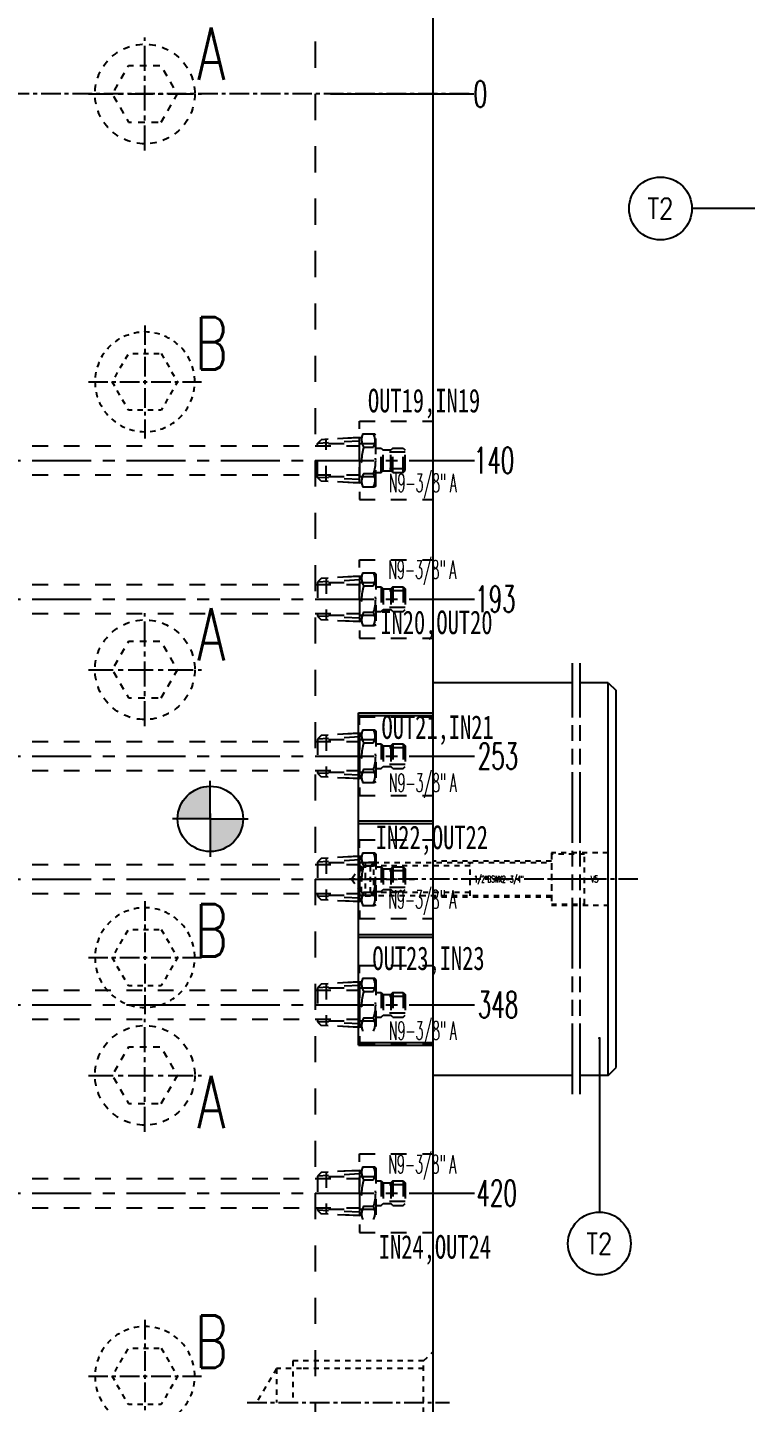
# Model space of a CAD drawing. Extents: x 14103 to 19353, y -3233 to 932.
# Drawn here: x 15145 to 15419, y -336 to 189 of the extents above; entities that cross this region are included whole.
import ezdxf
from ezdxf.enums import TextEntityAlignment as Align

# ---------------------------------------------------------------- set-up
doc = ezdxf.new("R2010")
doc.units = 0
doc.header["$LTSCALE"] = 20
doc.header["$MEASUREMENT"] = 0
for name, pattern in [('CENTER', [0.6, 0.375, -0.075, 0.075, -0.075]), ('CENTERLINE', [30, 24, -1.5, 3, -1.5]), ('HIDDEN', [0.2, 0.1, -0.1]), ('PHANTOM', [0.8, 0.45, -0.05, 0.1, -0.05, 0.1, -0.05])]:
    doc.linetypes.add(name, pattern=pattern)
doc.layers.get('0').update_dxf_attribs({"linetype": 'CONTINUOUS'})
doc.layers.get('DEFPOINTS').update_dxf_attribs({"linetype": 'CONTINUOUS'})
for name, color, linetype in [('CENTER', 1, 'CENTER'), ('CONTINUOUS', 7, 'CONTINUOUS'), ('DIM', 3, 'CONTINUOUS'), ('HIDDEN', 2, 'HIDDEN'), ('MXB', 3, 'CONTINUOUS'), ('OIL', 7, 'CONTINUOUS'), ('SCREW', 7, 'CONTINUOUS'), ('WATER', 9, 'HIDDEN')]:
    doc.layers.add(name, color=color, linetype=linetype)
doc.styles.add('lxy1', font='txt.shx', dxfattribs={"width": 0.5, "bigfont": 'bigfont.shx'})
doc.styles.add('lxy2', font='txt.shx', dxfattribs={"width": 0.6})
doc.styles.add('LXY3', font='simplex.shx', dxfattribs={"width": 0.7, "height": 10})
doc.styles.add('LXY4', font='simplex.shx', dxfattribs={"width": 0.7, "height": 6})
doc.styles.get("Standard").update_dxf_attribs({"font": 'txt.shx', "width": 0.5, "bigfont": 'hztxt.shx'})
doc.dimstyles.new('10', dxfattribs={"dimtxt": 10, "dimasz": 5, "dimexe": 2.5, "dimexo": 0, "dimgap": 1, "dimtad": 0, "dimdsep": 46, "dimtxsty": 'lxy2', "dimcen": -3, "dimclrd": 113, "dimclre": 113, "dimclrt": 3, "dimazin": 2, "dimtfac": 1, "dimtofl": 0, "dimtmove": 0, "dimatfit": 3, "dimfxl": 1, "dimtolj": 1, "dimtzin": 0, "dimarcsym": 0})
doc.dimstyles.new('15', dxfattribs={"dimtxt": 15, "dimasz": 8, "dimexe": 8, "dimexo": 0, "dimgap": 1, "dimtad": 0, "dimdsep": 46, "dimtxsty": 'lxy2', "dimcen": -3, "dimclrd": 113, "dimclre": 113, "dimclrt": 3, "dimazin": 2, "dimtfac": 1, "dimtofl": 0, "dimtmove": 0, "dimatfit": 3, "dimfxl": 1, "dimtolj": 1, "dimtzin": 0, "dimarcsym": 0})
doc.dimstyles.new('4D', dxfattribs={"dimtxt": 4, "dimasz": 2, "dimexe": 1.6, "dimexo": 0, "dimgap": 0.5, "dimtad": 0, "dimdsep": 46, "dimtxsty": 'lxy2', "dimcen": -3, "dimclrd": 1, "dimclre": 1, "dimclrt": 3, "dimadec": 0, "dimazin": 0, "dimtfac": 1, "dimtofl": 0, "dimtmove": 0, "dimatfit": 3, "dimfxl": 1, "dimtolj": 1, "dimtzin": 0, "dimarcsym": 0})

# ---------------------------------------------------------------- blocks, each defined once
blk = doc.blocks.new('*D282')
at = {"layer": 'DEFPOINTS', "color": 0}
for p in [(15211.53, 699.09), (15315.84, 699.09), (14749.94, 164.09)]:
    blk.add_point(p, dxfattribs=at)
at = {"layer": 'DIM', "color": 113, "lineweight": -2}
blk.add_line((15211.53, 699.09), (15315.84, 699.09), dxfattribs=at)
at = {"layer": 'DIM', "color": 3, "insert": (15328.84, 699.09), "char_height": 15, "attachment_point": 5, "style": 'lxy2'}
blk.add_mtext('\\A1;535', dxfattribs=at)
blk = doc.blocks.new('*D201')
at = {"layer": 'DEFPOINTS', "color": 0}
for p in [(14749.94, 164.09), (15260.91, 164.09), (15315.59, 164.09)]:
    blk.add_point(p, dxfattribs=at)
at = {"layer": 'DIM', "color": 113, "lineweight": -2}
blk.add_line((15260.91, 164.09), (15315.59, 164.09), dxfattribs=at)
at = {"layer": 'DIM', "color": 3, "insert": (15318.09, 164.09), "char_height": 10, "attachment_point": 5, "style": 'lxy2'}
blk.add_mtext('\\A1;0', dxfattribs=at)
blk = doc.blocks.new('*D200')
at = {"layer": 'DEFPOINTS', "color": 0}
for p in [(14749.94, 164.09), (15292.93, 24.09), (15315.84, 24.09)]:
    blk.add_point(p, dxfattribs=at)
at = {"layer": 'DIM', "color": 113, "lineweight": -2}
blk.add_line((15292.93, 24.09), (15315.84, 24.09), dxfattribs=at)
at = {"layer": 'DIM', "color": 3, "insert": (15323.34, 24.09), "char_height": 10, "attachment_point": 5, "style": 'lxy2'}
blk.add_mtext('\\A1;140', dxfattribs=at)
blk = doc.blocks.new('*D199')
at = {"layer": 'DEFPOINTS', "color": 0}
for p in [(14749.94, 164.09), (15292.93, -28.91), (15315.84, -28.91)]:
    blk.add_point(p, dxfattribs=at)
at = {"layer": 'DIM', "color": 113, "lineweight": -2}
blk.add_line((15292.93, -28.91), (15315.84, -28.91), dxfattribs=at)
at = {"layer": 'DIM', "color": 3, "insert": (15323.84, -28.91), "char_height": 10, "attachment_point": 5, "style": 'lxy2'}
blk.add_mtext('\\A1;193', dxfattribs=at)
blk = doc.blocks.new('*D198')
at = {"layer": 'DEFPOINTS', "color": 0}
for p in [(14749.94, 164.09), (15292.93, -88.91), (15315.84, -88.91)]:
    blk.add_point(p, dxfattribs=at)
at = {"layer": 'DIM', "color": 113, "lineweight": -2}
blk.add_line((15292.93, -88.91), (15315.84, -88.91), dxfattribs=at)
at = {"layer": 'DIM', "color": 3, "insert": (15324.84, -88.91), "char_height": 10, "attachment_point": 5, "style": 'lxy2'}
blk.add_mtext('\\A1;253', dxfattribs=at)
blk = doc.blocks.new('*D197')
at = {"layer": 'DEFPOINTS', "color": 0}
for p in [(14749.94, 164.09), (15292.93, -183.91), (15315.84, -183.91)]:
    blk.add_point(p, dxfattribs=at)
at = {"layer": 'DIM', "color": 113, "lineweight": -2}
blk.add_line((15292.93, -183.91), (15315.84, -183.91), dxfattribs=at)
at = {"layer": 'DIM', "color": 3, "insert": (15324.84, -183.91), "char_height": 10, "attachment_point": 5, "style": 'lxy2'}
blk.add_mtext('\\A1;348', dxfattribs=at)
blk = doc.blocks.new('*D188')
at = {"layer": 'DEFPOINTS', "color": 0, "linetype": 'Continuous'}
for p in [(14749.94, 164.09), (15254.94, -535.91), (15254.94, -553.81)]:
    blk.add_point(p, dxfattribs=at)
at = {"layer": 'OIL', "color": 113, "linetype": 'Continuous', "lineweight": -2}
blk.add_line((15254.94, -535.91), (15254.94, -553.81), dxfattribs=at)
at = {"layer": 'OIL', "color": 3, "linetype": 'Continuous', "insert": (15254.94, -562.31), "char_height": 10, "attachment_point": 5, "rotation": 90, "style": 'lxy2'}
blk.add_mtext('\\A1;505', dxfattribs=at)
blk = doc.blocks.new('*D187')
at = {"layer": 'DEFPOINTS', "color": 0, "linetype": 'Continuous'}
for p in [(14749.94, 164.09), (15299.94, -515.91), (15299.94, -553.81)]:
    blk.add_point(p, dxfattribs=at)
at = {"layer": 'OIL', "color": 113, "linetype": 'Continuous', "lineweight": -2}
blk.add_line((15299.94, -515.91), (15299.94, -553.81), dxfattribs=at)
at = {"layer": 'OIL', "color": 3, "linetype": 'Continuous', "insert": (15299.94, -562.31), "char_height": 10, "attachment_point": 5, "rotation": 90, "style": 'lxy2'}
blk.add_mtext('\\A1;550', dxfattribs=at)
blk = doc.blocks.new('*D185')
at = {"layer": 'DEFPOINTS', "color": 0}
for p in [(14749.94, 164.09), (15292.93, -255.91), (15315.84, -255.91)]:
    blk.add_point(p, dxfattribs=at)
at = {"layer": 'DIM', "color": 113, "lineweight": -2}
blk.add_line((15292.93, -255.91), (15315.84, -255.91), dxfattribs=at)
at = {"layer": 'DIM', "color": 3, "insert": (15324.34, -255.91), "char_height": 10, "attachment_point": 5, "style": 'lxy2'}
blk.add_mtext('\\A1;420', dxfattribs=at)
blk = doc.blocks.new('*D109')
at = {"layer": 'DEFPOINTS', "color": 0}
for p in [(15292.93, 299.09), (15315.84, 299.09), (14749.94, 164.09)]:
    blk.add_point(p, dxfattribs=at)
at = {"layer": 'DIM', "color": 113, "lineweight": -2}
blk.add_line((15292.93, 299.09), (15315.84, 299.09), dxfattribs=at)
at = {"layer": 'DIM', "color": 3, "insert": (15323.84, 299.09), "char_height": 10, "attachment_point": 5, "style": 'lxy2'}
blk.add_mtext('\\A1;135', dxfattribs=at)
blk = doc.blocks.new('*D108')
at = {"layer": 'DEFPOINTS', "color": 0}
for p in [(15292.93, 357.09), (15315.84, 357.09), (14749.94, 164.09)]:
    blk.add_point(p, dxfattribs=at)
at = {"layer": 'DIM', "color": 113, "lineweight": -2}
blk.add_line((15292.93, 357.09), (15315.84, 357.09), dxfattribs=at)
at = {"layer": 'DIM', "color": 3, "insert": (15323.84, 357.09), "char_height": 10, "attachment_point": 5, "style": 'lxy2'}
blk.add_mtext('\\A1;193', dxfattribs=at)
blk = doc.blocks.new('*D107')
at = {"layer": 'DEFPOINTS', "color": 0}
for p in [(15292.93, 414.09), (15315.84, 414.09), (14749.94, 164.09)]:
    blk.add_point(p, dxfattribs=at)
at = {"layer": 'DIM', "color": 113, "lineweight": -2}
blk.add_line((15292.93, 414.09), (15315.84, 414.09), dxfattribs=at)
at = {"layer": 'DIM', "color": 3, "insert": (15324.34, 414.09), "char_height": 10, "attachment_point": 5, "style": 'lxy2'}
blk.add_mtext('\\A1;250', dxfattribs=at)
blk = doc.blocks.new('*D106')
at = {"layer": 'DEFPOINTS', "color": 0}
for p in [(15292.93, 479.09), (15315.84, 479.09), (14749.94, 164.09)]:
    blk.add_point(p, dxfattribs=at)
at = {"layer": 'DIM', "color": 113, "lineweight": -2}
blk.add_line((15292.93, 479.09), (15315.84, 479.09), dxfattribs=at)
at = {"layer": 'DIM', "color": 3, "insert": (15323.84, 479.09), "char_height": 10, "attachment_point": 5, "style": 'lxy2'}
blk.add_mtext('\\A1;315', dxfattribs=at)
blk = doc.blocks.new('*D105')
at = {"layer": 'DEFPOINTS', "color": 0}
for p in [(15292.93, 542.09), (15315.84, 542.09), (14749.94, 164.09)]:
    blk.add_point(p, dxfattribs=at)
at = {"layer": 'DIM', "color": 113, "lineweight": -2}
blk.add_line((15292.93, 542.09), (15315.84, 542.09), dxfattribs=at)
at = {"layer": 'DIM', "color": 3, "insert": (15324.84, 542.09), "char_height": 10, "attachment_point": 5, "style": 'lxy2'}
blk.add_mtext('\\A1;378', dxfattribs=at)
blk = doc.blocks.new('*D104')
at = {"layer": 'DEFPOINTS', "color": 0}
for p in [(15292.93, 604.09), (15315.84, 604.09), (14749.94, 164.09)]:
    blk.add_point(p, dxfattribs=at)
at = {"layer": 'DIM', "color": 113, "lineweight": -2}
blk.add_line((15292.93, 604.09), (15315.84, 604.09), dxfattribs=at)
at = {"layer": 'DIM', "color": 3, "insert": (15324.34, 604.09), "char_height": 10, "attachment_point": 5, "style": 'lxy2'}
blk.add_mtext('\\A1;440', dxfattribs=at)
blk = doc.blocks.new('*D103')
at = {"layer": 'DEFPOINTS', "color": 0}
for p in [(15299.94, 864.09), (15315.84, 864.09), (14749.94, 164.09)]:
    blk.add_point(p, dxfattribs=at)
at = {"layer": 'DIM', "color": 113, "lineweight": -2}
blk.add_line((15299.94, 864.09), (15315.84, 864.09), dxfattribs=at)
at = {"layer": 'DIM', "color": 3, "insert": (15323.84, 864.09), "char_height": 10, "attachment_point": 5, "style": 'lxy2'}
blk.add_mtext('\\A1;700', dxfattribs=at)
blk = doc.blocks.new('AC_LXY_BLK12')
at = {"layer": 'SCREW', "color": 1, "linetype": 'CENTER'}
for p, q in [((0, 17), (0, -17)), ((17, 0), (-17, 0))]:
    blk.add_line(p, q, dxfattribs=at)
at = {"layer": 'SCREW', "color": 2, "linetype": 'HIDDEN', "flags": 128}
blk.add_lwpolyline([(-4.91, 8.5), (-9.81, 0), (-4.91, -8.5), (4.91, -8.5), (9.81, 0), (4.91, 8.5)], close=True, dxfattribs=at)
at = {"layer": 'SCREW', "color": 2, "linetype": 'HIDDEN'}
blk.add_circle((0, 0), 15, dxfattribs=at)
blk = doc.blocks.new('MXB_ITEM')
blk.add_circle((0, 0), 6)
at = {"width": 0.8}
blk.add_attdef('ITEM', text='', height=4, dxfattribs=at).set_placement((0, 0), align=Align.MIDDLE_CENTER)
blk = doc.blocks.new('1')
at = {"layer": 'SCREW', "color": 1, "linetype": 'CENTER'}
for p, q in [((0, -21.59), (0, 21.59)), ((-21.59, 0), (21.59, 0))]:
    blk.add_line(p, q, dxfattribs=at)
at = {"layer": 'SCREW', "color": 4, "linetype": 'HIDDEN', "flags": 128}
blk.add_lwpolyline([(6.23, -10.8), (12.46, 0), (6.23, 10.8), (-6.23, 10.8), (-12.46, 0), (-6.23, -10.8)], close=True, dxfattribs=at)
at = {"layer": 'SCREW', "color": 4, "linetype": 'HIDDEN'}
blk.add_circle((0, 0), 19.05, dxfattribs=at)

msp = doc.modelspace()

# ---------------------------------------------------------------- hatches: boundary and pattern name
at = {"layer": 'CONTINUOUS'}
h = msp.add_hatch(color=4, dxfattribs=at)
h.paths.add_polyline_path([(15214.942, -125.41), (15214.942, -112.91), (15227.442, -112.91, -0.4142136)])
h.paths.add_polyline_path([(15214.942, -112.91), (15202.442, -112.91, -0.4142136), (15214.942, -100.41)])

# ---------------------------------------------------------------- linework, layer by layer
at = {"layer": 'CENTER'}
for p, q in [((15313.782, 164.09), (14186.103, 164.09)), ((15378.311, -135.91), (15295.5, -135.91))]:
    msp.add_line(p, q, dxfattribs=at)
at = {"layer": 'CONTINUOUS'}
for p, q in [((15299.942, 864.09), (15299.942, -515.91)), ((15353.264, -60.91), (15299.942, -60.91)), ((15366.942, -60.91), (15356.264, -60.91)), ((15366.942, -60.91), (15369.942, -63.91)), ((15366.942, -210.91), (15366.942, -60.91)), ((15369.942, -207.91), (15369.942, -63.91)), ((15271.492, -72.41), (15299.942, -72.41)), ((15271.492, -199.41), (15271.492, -72.41)), ((15271.492, -73.41), (15299.942, -73.41)), ((15271.492, -113.685), (15299.942, -113.685)), ((15271.492, -114.685), (15299.942, -114.685)), ((15271.492, -157.135), (15299.942, -157.135)), ((15271.492, -158.135), (15299.942, -158.135)), ((15271.492, -198.41), (15299.942, -198.41)), ((15271.492, -199.41), (15299.942, -199.41)), ((15366.942, -210.91), (15369.942, -207.91)), ((15353.264, -210.91), (15299.942, -210.91)), ((15366.942, -210.91), (15356.264, -210.91))]:
    msp.add_line(p, q, dxfattribs=at)
at = {"layer": 'CONTINUOUS', "color": 2, "linetype": 'PHANTOM', "ltscale": 3}
for p, q in [((15353.264, -218.103), (15353.264, -53.399)), ((15356.264, -218.103), (15356.264, -53.399))]:
    msp.add_line(p, q, dxfattribs=at)
at = {"layer": 'CONTINUOUS', "color": 85}
for p, q in [((15214.942, -112.91), (15214.942, -98.41)), ((15214.942, -112.91), (15200.442, -112.91)), ((15214.942, -110.91), (15214.942, -114.91)), ((15214.942, -112.91), (15229.442, -112.91)), ((15214.942, -112.91), (15214.942, -127.41))]:
    msp.add_line(p, q, dxfattribs=at)
at = {"layer": 'CONTINUOUS', "color": 4}
msp.add_circle((15214.942, -112.91), 12.5, dxfattribs=at)
at = {"layer": 'HIDDEN', "ltscale": 5}
msp.add_line((15254.942, 864.09), (15254.942, -535.91), dxfattribs=at)
at = {"layer": 'SCREW', "color": 2, "linetype": 'HIDDEN'}
for p, q in [((15366.942, -125.885), (15345.242, -125.885)), ((15345.242, -125.885), (15345.242, -145.935)), ((15272.592, -130.83), (15272.592, -140.99)), ((15314.192, -130.83), (15276.092, -130.83)), ((15277.362, -142.26), (15277.362, -129.56)), ((15345.242, -129.06), (15299.942, -129.06)), ((15314.192, -142.26), (15314.192, -129.56)), ((15314.192, -140.99), (15276.092, -140.99)), ((15345.242, -142.76), (15299.942, -142.76)), ((15345.242, -145.935), (15366.942, -145.935)), ((15296.442, -320.035), (15299.942, -316.535)), ((15296.442, -351.785), (15296.442, -320.035)), ((15240.252, -322.935), (15240.252, -335.91)), ((15296.442, -322.935), (15249.839, -322.935))]:
    msp.add_line(p, q, dxfattribs=at)
at = {"layer": 'SCREW', "color": 1, "linetype": 'CENTER'}
for p, q in [((15318.242, -135.91), (15267.926, -135.91)), ((15359.942, -135.91), (15345.242, -135.91)), ((15228.989, -335.91), (15306.276, -335.91))]:
    msp.add_line(p, q, dxfattribs=at)
at = {"layer": 'SCREW', "color": 2, "linetype": 'HIDDEN'}
for points in [[(15276.092, -130.83), (15272.592, -130.83), (15268.926, -135.91), (15272.592, -140.99), (15276.092, -140.99)], [(15277.362, -129.56), (15274.092, -129.56), (15274.092, -142.26), (15277.362, -142.26), (15277.362, -129.56)], [(15345.242, -142.26), (15277.362, -142.26), (15276.092, -140.99), (15276.092, -130.83), (15277.362, -129.56), (15345.242, -129.56)], [(15345.242, -145.435), (15357.942, -145.435), (15357.942, -126.385), (15345.242, -126.385), (15345.242, -145.435)], [(15296.447, -320.03), (15246.442, -320.03), (15246.442, -335.91)], [(15249.839, -322.935), (15240.252, -322.935), (15232.533, -335.91)]]:
    msp.add_lwpolyline(points, dxfattribs=at)
at = {"layer": 'WATER', "color": 11, "linetype": 'HIDDEN', "ltscale": 3}
for p, q in [((15271.942, 24.09), (15271.942, 39.09)), ((15271.942, 39.09), (15299.942, 39.09)), ((15255.942, 30.585), (15257.274, 31.989)), ((15271.942, 32.757), (15257.274, 31.989)), ((15269.555, 32.663), (15259.242, 32.122)), ((15259.242, 16.058), (15259.242, 32.122)), ((15272.756, 32.663), (15269.555, 32.663)), ((15271.942, 15.518), (15271.942, 32.663)), ((15273.133, 34.172), (15277.712, 34.172)), ((15278.109, 33.775), (15277.712, 34.172)), ((15278.109, 14.405), (15278.109, 33.775)), ((15272.012, 31.426), (15255.942, 30.584)), ((15255.942, 17.595), (15255.942, 30.585)), ((15278.109, 30.351), (15259.242, 30.351)), ((15273.53, 29.131), (15277.315, 29.131)), ((15278.109, 28.789), (15280.27, 28.789)), ((15280.27, 28.789), (15281.032, 28.026)), ((15280.27, 19.391), (15280.27, 28.789)), ((15281.032, 28.053), (15283.916, 28.053)), ((15281.032, 20.154), (15281.032, 28.026)), ((15284.679, 28.789), (15283.916, 28.026)), ((15283.916, 20.154), (15283.916, 28.026)), ((15284.679, 28.789), (15288.642, 28.789)), ((15284.679, 19.391), (15284.679, 28.789)), ((15288.642, 28.789), (15289.405, 28.026)), ((15288.642, 19.391), (15288.642, 28.789)), ((15289.405, 20.154), (15289.405, 28.026)), ((15271.942, 24.09), (15271.942, 9.09)), ((15272.012, 16.755), (15255.942, 17.597)), ((15257.274, 16.192), (15255.942, 17.595)), ((15271.942, 15.423), (15257.274, 16.192)), ((15278.109, 17.829), (15259.242, 17.829)), ((15269.555, 15.518), (15259.242, 16.058)), ((15273.53, 19.049), (15277.315, 19.049)), ((15278.109, 19.391), (15280.27, 19.391)), ((15280.27, 19.391), (15281.032, 20.154)), ((15281.032, 20.128), (15283.916, 20.128)), ((15284.679, 19.391), (15283.916, 20.154)), ((15284.679, 19.391), (15288.642, 19.391)), ((15288.642, 19.391), (15289.405, 20.154)), ((15272.756, 15.518), (15269.555, 15.518)), ((15273.133, 14.008), (15277.712, 14.008)), ((15278.109, 14.405), (15277.712, 14.008)), ((15271.942, 9.09), (15299.942, 9.09)), ((15271.942, -88.91), (15271.942, -73.91)), ((15271.942, -73.91), (15299.942, -73.91)), ((15257.274, -81.011), (15255.942, -82.415)), ((15272.012, -81.574), (15255.942, -82.416)), ((15255.942, -82.415), (15255.942, -95.405)), ((15271.942, -80.243), (15257.274, -81.011)), ((15269.555, -80.337), (15259.242, -80.878)), ((15259.242, -80.878), (15259.242, -96.942)), ((15278.109, -82.649), (15259.242, -82.649)), ((15272.756, -80.337), (15269.555, -80.337)), ((15271.942, -80.337), (15271.942, -97.482)), ((15273.133, -78.828), (15277.712, -78.828)), ((15273.53, -83.869), (15277.315, -83.869)), ((15278.109, -79.225), (15277.712, -78.828)), ((15278.109, -79.225), (15278.109, -98.595)), ((15271.942, -88.91), (15271.942, -103.91)), ((15278.109, -84.211), (15280.27, -84.211)), ((15280.27, -84.211), (15280.27, -93.609)), ((15280.27, -84.211), (15281.032, -84.974)), ((15281.032, -84.947), (15283.916, -84.947)), ((15281.032, -84.974), (15281.032, -92.846)), ((15284.679, -84.211), (15283.916, -84.974)), ((15283.916, -84.974), (15283.916, -92.846)), ((15284.679, -84.211), (15284.679, -93.609)), ((15284.679, -84.211), (15288.642, -84.211)), ((15288.642, -84.211), (15288.642, -93.609)), ((15288.642, -84.211), (15289.405, -84.974)), ((15289.405, -84.974), (15289.405, -92.846)), ((15273.53, -93.951), (15277.315, -93.951)), ((15278.109, -93.609), (15280.27, -93.609)), ((15280.27, -93.609), (15281.032, -92.846)), ((15281.032, -92.872), (15283.916, -92.872)), ((15284.679, -93.609), (15283.916, -92.846)), ((15284.679, -93.609), (15288.642, -93.609)), ((15288.642, -93.609), (15289.405, -92.846)), ((15272.012, -96.245), (15255.942, -95.403)), ((15255.942, -95.405), (15257.274, -96.808)), ((15271.942, -97.577), (15257.274, -96.808)), ((15278.109, -95.171), (15259.242, -95.171)), ((15269.555, -97.482), (15259.242, -96.942)), ((15272.756, -97.482), (15269.555, -97.482)), ((15273.133, -98.992), (15277.712, -98.992)), ((15278.109, -98.595), (15277.712, -98.992)), ((15271.942, -103.91), (15299.942, -103.91)), ((15271.942, -183.91), (15271.942, -168.91)), ((15271.942, -168.91), (15299.942, -168.91)), ((15257.274, -176.011), (15255.942, -177.415)), ((15272.012, -176.574), (15255.942, -177.416)), ((15255.942, -177.415), (15255.942, -190.405)), ((15271.942, -175.243), (15257.274, -176.011)), ((15269.555, -175.337), (15259.242, -175.878)), ((15259.242, -175.878), (15259.242, -191.942)), ((15278.109, -177.649), (15259.242, -177.649)), ((15272.756, -175.337), (15269.555, -175.337)), ((15271.942, -175.337), (15271.942, -192.482)), ((15273.133, -173.828), (15277.712, -173.828)), ((15278.109, -174.225), (15277.712, -173.828)), ((15278.109, -174.225), (15278.109, -193.595)), ((15273.53, -178.869), (15277.315, -178.869)), ((15278.109, -179.211), (15280.27, -179.211)), ((15280.27, -179.211), (15281.032, -179.974)), ((15280.27, -179.211), (15280.27, -188.609)), ((15281.032, -179.947), (15283.916, -179.947)), ((15281.032, -179.974), (15281.032, -187.846)), ((15284.679, -179.211), (15283.916, -179.974)), ((15283.916, -179.974), (15283.916, -187.846)), ((15284.679, -179.211), (15288.642, -179.211)), ((15284.679, -179.211), (15284.679, -188.609)), ((15288.642, -179.211), (15289.405, -179.974)), ((15288.642, -179.211), (15288.642, -188.609)), ((15289.405, -179.974), (15289.405, -187.846)), ((15271.942, -183.91), (15271.942, -198.91)), ((15273.53, -188.951), (15277.315, -188.951)), ((15278.109, -188.609), (15280.27, -188.609)), ((15280.27, -188.609), (15281.032, -187.846)), ((15281.032, -187.872), (15283.916, -187.872)), ((15284.679, -188.609), (15283.916, -187.846)), ((15284.679, -188.609), (15288.642, -188.609)), ((15288.642, -188.609), (15289.405, -187.846)), ((15272.012, -191.245), (15255.942, -190.403)), ((15255.942, -190.405), (15257.274, -191.808)), ((15271.942, -192.577), (15257.274, -191.808)), ((15278.109, -190.171), (15259.242, -190.171)), ((15269.555, -192.482), (15259.242, -191.942)), ((15272.756, -192.482), (15269.555, -192.482)), ((15271.942, -198.91), (15299.942, -198.91))]:
    msp.add_line(p, q, dxfattribs=at)
at = {"layer": 'WATER', "linetype": 'HIDDEN', "ltscale": 3}
for p, q in [((15074.942, 29.65), (15271.942, 29.65)), ((15074.942, 18.53), (15271.942, 18.53)), ((15074.942, -23.35), (15271.942, -23.35)), ((15074.942, -34.47), (15271.942, -34.47)), ((15074.942, -83.35), (15271.942, -83.35)), ((15074.942, -94.47), (15271.942, -94.47)), ((15074.942, -130.35), (15271.942, -130.35)), ((15074.942, -141.47), (15271.942, -141.47)), ((15074.942, -178.35), (15271.942, -178.35)), ((15074.942, -189.47), (15271.942, -189.47)), ((15074.942, -250.35), (15271.942, -250.35)), ((15074.942, -261.47), (15271.942, -261.47))]:
    msp.add_line(p, q, dxfattribs=at)
at = {"layer": 'WATER', "color": 1, "linetype": 'CENTER', "ltscale": 3}
for p, q in [((15074.942, 24.09), (15292.928, 24.09)), ((15074.942, -28.91), (15292.928, -28.91)), ((15074.942, -88.91), (15292.928, -88.91)), ((15074.942, -135.91), (15292.928, -135.91)), ((15074.942, -183.91), (15292.928, -183.91)), ((15074.942, -255.91), (15292.928, -255.91))]:
    msp.add_line(p, q, dxfattribs=at)
at = {"layer": 'WATER', "color": 114, "linetype": 'HIDDEN', "ltscale": 3}
for p, q in [((15271.942, -28.91), (15271.942, -13.91)), ((15271.942, -13.91), (15299.942, -13.91)), ((15257.274, -21.011), (15255.942, -22.415)), ((15271.942, -20.243), (15257.274, -21.011)), ((15269.555, -20.337), (15259.242, -20.878)), ((15259.242, -20.878), (15259.242, -36.942)), ((15272.756, -20.337), (15269.555, -20.337)), ((15271.942, -20.337), (15271.942, -37.482)), ((15273.133, -18.828), (15277.712, -18.828)), ((15278.109, -19.225), (15277.712, -18.828)), ((15278.109, -19.225), (15278.109, -38.595)), ((15272.012, -21.574), (15255.942, -22.416)), ((15255.942, -22.415), (15255.942, -35.405)), ((15278.109, -22.649), (15259.242, -22.649)), ((15273.53, -23.869), (15277.315, -23.869)), ((15278.109, -24.211), (15280.27, -24.211)), ((15280.27, -24.211), (15281.032, -24.974)), ((15280.27, -24.211), (15280.27, -33.609)), ((15281.032, -24.947), (15283.916, -24.947)), ((15281.032, -24.974), (15281.032, -32.846)), ((15284.679, -24.211), (15283.916, -24.974)), ((15283.916, -24.974), (15283.916, -32.846)), ((15284.679, -24.211), (15288.642, -24.211)), ((15284.679, -24.211), (15284.679, -33.609)), ((15288.642, -24.211), (15289.405, -24.974)), ((15288.642, -24.211), (15288.642, -33.609)), ((15289.405, -24.974), (15289.405, -32.846)), ((15271.942, -28.91), (15271.942, -43.91)), ((15272.012, -36.245), (15255.942, -35.403)), ((15255.942, -35.405), (15257.274, -36.808)), ((15278.109, -35.171), (15259.242, -35.171)), ((15273.53, -33.951), (15277.315, -33.951)), ((15278.109, -33.609), (15280.27, -33.609)), ((15280.27, -33.609), (15281.032, -32.846)), ((15281.032, -32.872), (15283.916, -32.872)), ((15284.679, -33.609), (15283.916, -32.846)), ((15284.679, -33.609), (15288.642, -33.609)), ((15288.642, -33.609), (15289.405, -32.846)), ((15271.942, -37.577), (15257.274, -36.808)), ((15269.555, -37.482), (15259.242, -36.942)), ((15272.756, -37.482), (15269.555, -37.482)), ((15273.133, -38.992), (15277.712, -38.992)), ((15278.109, -38.595), (15277.712, -38.992)), ((15271.942, -43.91), (15299.942, -43.91)), ((15271.942, -120.91), (15299.942, -120.91)), ((15271.942, -135.91), (15271.942, -120.91)), ((15273.133, -125.828), (15277.712, -125.828)), ((15278.109, -126.225), (15277.712, -125.828)), ((15257.274, -128.011), (15255.942, -129.415)), ((15272.012, -128.574), (15255.942, -129.416)), ((15255.942, -129.415), (15255.942, -142.405)), ((15271.942, -127.243), (15257.274, -128.011)), ((15269.555, -127.337), (15259.242, -127.878)), ((15259.242, -127.878), (15259.242, -143.942)), ((15278.109, -129.649), (15259.242, -129.649)), ((15272.756, -127.337), (15269.555, -127.337)), ((15271.942, -127.337), (15271.942, -144.482)), ((15273.53, -130.869), (15277.315, -130.869)), ((15278.109, -126.225), (15278.109, -145.595)), ((15278.109, -131.211), (15280.27, -131.211)), ((15280.27, -131.211), (15281.032, -131.974)), ((15280.27, -131.211), (15280.27, -140.609)), ((15284.679, -131.211), (15283.916, -131.974)), ((15284.679, -131.211), (15288.642, -131.211)), ((15284.679, -131.211), (15284.679, -140.609)), ((15288.642, -131.211), (15289.405, -131.974)), ((15288.642, -131.211), (15288.642, -140.609)), ((15271.942, -135.91), (15271.942, -150.91)), ((15281.032, -131.947), (15283.916, -131.947)), ((15281.032, -131.974), (15281.032, -139.846)), ((15283.916, -131.974), (15283.916, -139.846)), ((15289.405, -131.974), (15289.405, -139.846)), ((15273.53, -140.951), (15277.315, -140.951)), ((15278.109, -140.609), (15280.27, -140.609)), ((15280.27, -140.609), (15281.032, -139.846)), ((15281.032, -139.872), (15283.916, -139.872)), ((15284.679, -140.609), (15283.916, -139.846)), ((15284.679, -140.609), (15288.642, -140.609)), ((15288.642, -140.609), (15289.405, -139.846)), ((15272.012, -143.245), (15255.942, -142.403)), ((15255.942, -142.405), (15257.274, -143.808)), ((15271.942, -144.577), (15257.274, -143.808)), ((15278.109, -142.171), (15259.242, -142.171)), ((15269.555, -144.482), (15259.242, -143.942)), ((15272.756, -144.482), (15269.555, -144.482)), ((15273.133, -145.992), (15277.712, -145.992)), ((15278.109, -145.595), (15277.712, -145.992)), ((15271.942, -150.91), (15299.942, -150.91)), ((15271.942, -240.91), (15299.942, -240.91)), ((15271.942, -255.91), (15271.942, -240.91)), ((15273.133, -245.828), (15277.712, -245.828)), ((15278.109, -246.225), (15277.712, -245.828)), ((15278.109, -246.225), (15278.109, -265.595)), ((15257.274, -248.011), (15255.942, -249.415)), ((15272.012, -248.574), (15255.942, -249.416)), ((15255.942, -249.415), (15255.942, -262.405)), ((15271.942, -247.243), (15257.274, -248.011)), ((15269.555, -247.337), (15259.242, -247.878)), ((15259.242, -247.878), (15259.242, -263.942)), ((15278.109, -249.649), (15259.242, -249.649)), ((15272.756, -247.337), (15269.555, -247.337)), ((15271.942, -247.337), (15271.942, -264.482)), ((15273.53, -250.869), (15277.315, -250.869)), ((15278.109, -251.211), (15280.27, -251.211)), ((15280.27, -251.211), (15280.27, -260.609)), ((15280.27, -251.211), (15281.032, -251.974)), ((15281.032, -251.947), (15283.916, -251.947)), ((15281.032, -251.974), (15281.032, -259.846)), ((15284.679, -251.211), (15283.916, -251.974)), ((15283.916, -251.974), (15283.916, -259.846)), ((15284.679, -251.211), (15284.679, -260.609)), ((15284.679, -251.211), (15288.642, -251.211)), ((15288.642, -251.211), (15288.642, -260.609)), ((15288.642, -251.211), (15289.405, -251.974)), ((15289.405, -251.974), (15289.405, -259.846)), ((15271.942, -255.91), (15271.942, -270.91)), ((15272.012, -263.245), (15255.942, -262.403)), ((15255.942, -262.405), (15257.274, -263.808)), ((15278.109, -262.171), (15259.242, -262.171)), ((15273.53, -260.951), (15277.315, -260.951)), ((15278.109, -260.609), (15280.27, -260.609)), ((15280.27, -260.609), (15281.032, -259.846)), ((15281.032, -259.872), (15283.916, -259.872)), ((15284.679, -260.609), (15283.916, -259.846)), ((15284.679, -260.609), (15288.642, -260.609)), ((15288.642, -260.609), (15289.405, -259.846)), ((15271.942, -264.577), (15257.274, -263.808)), ((15269.555, -264.482), (15259.242, -263.942)), ((15272.756, -264.482), (15269.555, -264.482)), ((15271.942, -270.91), (15299.942, -270.91))]:
    msp.add_line(p, q, dxfattribs=at)
at = {"layer": 'WATER', "color": 11, "linetype": 'HIDDEN', "ltscale": 3}
for points in [[(15289.405, 27.265), (15278.109, 27.265)], [(15289.405, 20.915), (15278.109, 20.915)], [(15289.405, -85.735), (15278.109, -85.735)], [(15289.405, -92.085), (15278.109, -92.085)], [(15289.405, -180.735), (15278.109, -180.735)], [(15289.405, -187.085), (15278.109, -187.085)]]:
    msp.add_lwpolyline(points, dxfattribs=at)
at = {"layer": 'WATER', "color": 114, "linetype": 'HIDDEN', "ltscale": 3}
for points in [[(15289.405, -25.735), (15278.109, -25.735)], [(15289.405, -32.085), (15278.109, -32.085)], [(15289.405, -132.735), (15278.109, -132.735)], [(15289.405, -139.085), (15278.109, -139.085)], [(15289.405, -252.735), (15278.109, -252.735)], [(15289.405, -259.085), (15278.109, -259.085)]]:
    msp.add_lwpolyline(points, dxfattribs=at)
at = {"layer": 'WATER', "color": 11, "linetype": 'HIDDEN', "ltscale": 3}
for centre, radius, start, end in [((15278.42, 32.052), 5.696, 158.15014, 210.85303), ((15272.244, 31.652), 5.663, 333.56987, 26.43013), ((15289.14, 24.09), 16.404, 162.10345, 197.89655), ((15261.705, 24.09), 16.404, 342.10345, 17.89655), ((15278.42, 16.128), 5.696, 149.14697, 201.84986), ((15272.244, 16.529), 5.663, 333.56987, 26.43013), ((15278.42, -80.948), 5.696, 158.15014, 210.85303), ((15289.14, -88.91), 16.404, 162.10345, 197.89655), ((15272.244, -81.348), 5.663, 333.56987, 26.43013), ((15261.705, -88.91), 16.404, 342.10345, 17.89655), ((15278.42, -96.872), 5.696, 149.14697, 201.84986), ((15272.244, -96.471), 5.663, 333.56987, 26.43013), ((15278.42, -175.948), 5.696, 158.15014, 210.85303), ((15272.244, -176.348), 5.663, 333.56987, 26.43013), ((15289.14, -183.91), 16.404, 162.10345, 197.89655), ((15261.705, -183.91), 16.404, 342.10345, 17.89655), ((15278.42, -191.872), 5.696, 149.14697, 201.84986), ((15272.244, -191.471), 5.663, 333.56987, 26.43013)]:
    msp.add_arc(centre, radius, start, end, dxfattribs=at)
at = {"layer": 'WATER', "color": 114, "linetype": 'HIDDEN', "ltscale": 3}
for centre, radius, start, end in [((15278.42, -20.948), 5.696, 158.15014, 210.85303), ((15272.244, -21.348), 5.663, 333.56987, 26.43013), ((15289.14, -28.91), 16.404, 162.10345, 197.89655), ((15261.705, -28.91), 16.404, 342.10345, 17.89655), ((15278.42, -36.872), 5.696, 149.14697, 201.84986), ((15272.244, -36.471), 5.663, 333.56987, 26.43013), ((15278.42, -127.948), 5.696, 158.15014, 210.85303), ((15272.244, -128.348), 5.663, 333.56987, 26.43013), ((15289.14, -135.91), 16.404, 162.10345, 197.89655), ((15261.705, -135.91), 16.404, 342.10345, 17.89655), ((15278.42, -143.872), 5.696, 149.14697, 201.84986), ((15272.244, -143.471), 5.663, 333.56987, 26.43013), ((15278.42, -247.948), 5.696, 158.15014, 210.85303), ((15272.244, -248.348), 5.663, 333.56987, 26.43013), ((15289.14, -255.91), 16.404, 162.10345, 197.89655), ((15261.705, -255.91), 16.404, 342.10345, 17.89655), ((15278.42, -263.872), 5.696, 149.14697, 201.84986), ((15272.244, -263.471), 5.663, 333.56987, 26.43013)]:
    msp.add_arc(centre, radius, start, end, dxfattribs=at)

# ---------------------------------------------------------------- block references
at = {"layer": 'MXB', "color": 8, "xscale": 2, "yscale": 2, "zscale": 2}
for p in [(15386.913, 120.326), (15363.574, -275.178)]:
    msp.add_blockref('MXB_ITEM', p, dxfattribs=at).add_auto_attribs({'ITEM': 'T2'})
at = {"layer": 'SCREW', "xscale": 1.27, "yscale": 1.27, "zscale": 1.27, "rotation": 180}
for p in [(15189.942, 164.09), (15189.942, -55.91), (15189.942, -210.91)]:
    msp.add_blockref('AC_LXY_BLK12', p, dxfattribs=at)
at = {"layer": 'SCREW', "color": 4, "linetype": 'CENTERLINE', "xscale": -1, "rotation": 180}
for p in [(15189.942, 54.09), (15189.942, -165.91), (15189.942, -325.91)]:
    msp.add_blockref('1', p, dxfattribs=at)

# ---------------------------------------------------------------- texts
at = {"layer": 'SCREW', "color": 2, "style": 'LXY3', "width": 0.7}
for p in [(15215.312, 169.501), (15215.312, -52.372), (15215.312, -231.07)]:
    msp.add_text('A', height=20, dxfattribs=at).set_placement(p, align=Align.CENTER)
at = {"layer": 'SCREW', "color": 4, "style": 'LXY3', "width": 0.7}
for p in [(15215.312, 58.746), (15215.312, -165.526), (15215.312, -322.636)]:
    msp.add_text('B', height=20, dxfattribs=at).set_placement(p, align=Align.CENTER)
at = {"layer": 'SCREW', "color": 114, "style": 'lxy1', "width": 0.5}
msp.add_text('1/2"BSWX2-3/4"', height=2.5, dxfattribs=at).set_placement((15315.742, -137.16))
at = {"layer": 'SCREW', "color": 114, "style": 'lxy2', "width": 0.6}
msp.add_text('V5', height=2.5, dxfattribs=at).set_placement((15361.694, -135.91), align=Align.MIDDLE_CENTER)
at = {"layer": 'WATER', "color": 11, "linetype": 'HIDDEN', "ltscale": 3, "char_height": 9, "width": 21.76, "attachment_point": 7, "style": 'LXY4'}
for s, insert in [('{\\f宋体|b0|i0|c134|p2;OUT19,IN19}', (15275.165, 40.099)), ('{\\f宋体|b0|i0|c134|p2;OUT21,IN21}', (15280.338, -84.654)), ('{\\f宋体|b0|i0|c134|p2;OUT23,IN23}', (15276.868, -172.987))]:
    msp.add_mtext(s, dxfattribs=dict(at, insert=insert))
at = {"layer": 'WATER', "color": 11, "linetype": 'HIDDEN', "ltscale": 3, "char_height": 7, "width": 33.99, "attachment_point": 5}
for insert in [(15296.104, 14.327), (15296.104, -100.253), (15296.104, -194.971)]:
    msp.add_mtext('N9-3/8"{\\fProxy 1|b1|i1|c134|p8; }A', dxfattribs=dict(at, insert=insert))
at = {"layer": 'WATER', "color": 114, "linetype": 'HIDDEN', "ltscale": 3, "char_height": 7, "width": 33.99, "attachment_point": 5}
for insert in [(15295.924, -18.825), (15295.924, -144.855), (15295.924, -246.016)]:
    msp.add_mtext('N9-3/8"{\\fProxy 1|b1|i1|c134|p8; }A', dxfattribs=dict(at, insert=insert))
at = {"layer": 'WATER', "color": 114, "char_height": 9, "width": 21.76, "attachment_point": 7, "style": 'LXY4'}
for s, insert in [('{\\f宋体|b0|i0|c134|p2;IN20,OUT20}', (15279.887, -44.63)), ('{\\f宋体|b0|i0|c134|p2;IN22,OUT22}', (15278.163, -126.79)), ('{\\f宋体|b0|i0|c134|p2;IN24,OUT24}', (15279.318, -283.269))]:
    msp.add_mtext(s, dxfattribs=dict(at, insert=insert))

# ---------------------------------------------------------------- dimensions: what is measured, and where the dimension line sits
at = {"layer": 'DIM'}
for feature_location, offset, origin, dimstyle, picture, middle in [((15299.942, 864.09), (15.902, 0), (14749.942, 164.09), '10', '*D103', (15323.844, 864.09)), ((15211.532, 699.09), (104.312, 0), (14749.942, 164.09), '15', '*D282', (15328.844, 699.09)), ((15292.928, 604.09), (22.916, 0), (14749.942, 164.09), '10', '*D104', (15324.344, 604.09)), ((15292.928, 542.09), (22.916, 0), (14749.942, 164.09), '10', '*D105', (15324.844, 542.09)), ((15292.928, 479.09), (22.916, 0), (14749.942, 164.09), '10', '*D106', (15323.844, 479.09)), ((15292.928, 414.09), (22.916, 0), (14749.942, 164.09), '10', '*D107', (15324.344, 414.09)), ((15292.928, 357.09), (22.916, 0), (14749.942, 164.09), '10', '*D108', (15323.844, 357.09)), ((15292.928, 299.09), (22.916, 0), (14749.942, 164.09), '10', '*D109', (15323.844, 299.09)), ((15260.908984535, 164.090229489), (54.684992309, 0), (14749.942172278, 164.090229489), '10', '*D201', (15318.093976844, 164.090229489)), ((15292.928, 24.09), (22.916, 0), (14749.942, 164.09), '10', '*D200', (15323.344, 24.09)), ((15292.928, -28.91), (22.916, 0), (14749.942, 164.09), '10', '*D199', (15323.844, -28.91)), ((15292.928, -88.91), (22.916, 0), (14749.942, 164.09), '10', '*D198', (15324.844, -88.91)), ((15292.928, -183.91), (22.916, 0), (14749.942, 164.09), '10', '*D197', (15324.844, -183.91)), ((15292.928, -255.91), (22.916, 0), (14749.942, 164.09), '10', '*D185', (15324.344, -255.91))]:
    dim = msp.add_ordinate_dim(feature_location=feature_location, offset=offset, dtype=0, origin=origin, dimstyle=dimstyle, dxfattribs=at)
    dim.commit()
    dim.dimension.update_dxf_attribs({"geometry": picture, "text_midpoint": middle})
at = {"layer": 'OIL', "color": 4, "linetype": 'Continuous'}
for feature_location, offset, picture, middle in [((15254.942, -535.91), (0, -17.904), '*D188', (15254.942, -562.314)), ((15299.942, -515.91), (0, -37.904), '*D187', (15299.942, -562.314))]:
    dim = msp.add_ordinate_dim(feature_location=feature_location, offset=offset, dtype=1, origin=(14749.942, 164.09), dimstyle='10', dxfattribs=at)
    dim.commit()
    dim.dimension.update_dxf_attribs({"geometry": picture, "text_midpoint": middle})

# ---------------------------------------------------------------- leaders
at = {"layer": 'MXB', "color": 1}
for points in [[(15465.377, 120.326), (15398.913, 120.326)], [(15363.574, -196.714), (15363.574, -263.178)]]:
    msp.add_leader(points, dimstyle='4D', override={"dimasz": 1, "dimldrblk": 'DOT'}, dxfattribs=at)

doc.saveas('drawing.dxf')
